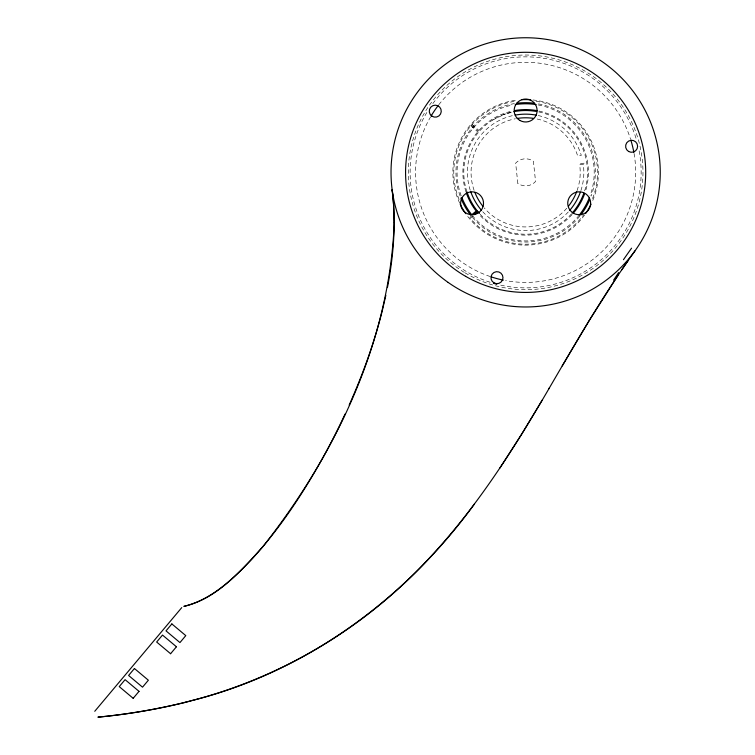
<?xml version="1.0" encoding="UTF-8"?>
<svg xmlns="http://www.w3.org/2000/svg" width="755" height="755" viewBox="0 0 755 755"><rect width="100%" height="100%" fill="white"/><g stroke="black" fill="none" stroke-linecap="round" stroke-linejoin="round"><path stroke-width="0.57" stroke-dasharray="3.77 2.83" d="M469.742 217.506L471.516 216.081M472.97 216.072L470.318 218.214A71.857 71.857 0 0 0 583.813 214.524M492.628 120.054L505.293 113.948L503.34 114.675L512.173 112.136M580.435 163.75L585.823 162.901M472.064 124.471L478.925 130.445M471.469 125.16L478.33 131.134M470.875 125.84L477.726 131.823M538.995 111.042A62.759 62.759 0 0 1 585.682 190.609M572.13 214.514A62.759 62.759 0 0 1 478.594 213.901M465.986 191.864A62.759 62.759 0 0 1 511.456 111.221M536.116 101.274A71.857 71.857 0 0 1 591.637 200.773M459.115 199.528A71.857 71.857 0 0 1 516.127 101.142M538.145 104.936A68.582 68.582 0 0 1 590.023 195.97M579.264 215.109A68.582 68.582 0 0 1 472.564 215.798M461.211 195.866A68.582 68.582 0 0 1 512.249 105.096M532.983 99.971A72.763 72.763 0 0 1 591.939 202.331M584.644 214.93A72.763 72.763 0 0 1 465.873 213.863M459.729 203.189A72.763 72.763 0 0 1 517.317 100.075M538.721 111.91A61.844 61.844 0 0 1 584.408 191.628M571.516 213.835A61.844 61.844 0 0 1 480.142 214.26M466.986 191.996A61.844 61.844 0 0 1 512.749 111.872M639.126 150.849A115.506 115.506 0 0 1 500.159 285.022M490.174 282.294A115.506 115.506 0 0 1 427.641 111.212M432.823 103.605A115.506 115.506 0 0 1 636.569 140.166M634.049 153.454A110.051 110.051 0 0 1 505.605 280.577M490.193 276.547A110.051 110.051 0 0 1 430.577 116.902M438.787 104.766A110.051 110.051 0 0 1 630.5 138.977M580.906 190.619A58.21 58.21 0 0 0 583.275 164.222L579.68 164.788A54.568 54.568 0 0 1 577.028 190.722M568.326 211.928A58.21 58.21 0 0 1 482.681 211.645M470.233 190.232A58.21 58.21 0 0 1 513.447 115.439M538.202 115.524A58.21 58.21 0 0 1 581.303 155.341L577.669 155.917A54.568 54.568 0 0 0 536.767 118.931M566.778 208.21A54.568 54.568 0 0 1 484.181 207.861M474.112 190.354A54.568 54.568 0 0 1 515.391 118.761M538.457 103.879A69.668 69.668 0 0 1 591.174 195.989M579.821 216.147A69.668 69.668 0 0 1 472.035 216.874M460.106 196.036A69.668 69.668 0 0 1 514.448 103.595M517.836 183.418L515.656 163.137A13.524 13.524 0 0 1 533.408 161.287L535.559 181.511A13.524 13.524 0 0 1 517.836 183.418M465.108 272.876A117.327 117.327 0 0 0 642.949 174.518A117.327 117.327 0 0 0 468.855 69.686A117.327 117.327 0 0 0 465.108 272.876"/><path stroke-width="1.13" d="M394.157 222.536L393.657 205.737L392.138 189.618C396.281 222.244 393.648 255.388 387.438 287.579M394.157 222.942L394.138 224.914C389.089 342.779 335.267 454.67 263.221 546.261C241.298 570.563 217.176 598.63 183.861 606.378C211.23 599.942 232.304 579.387 251.264 559.823C279.605 528.944 302.812 493.723 323.168 457.19A696.959 696.959 0 0 0 340.882 422.904L345.082 414.023M385.852 295.347L382.134 311.315C374.008 343.468 362.664 374.754 349.178 405.029M548.866 388.787C576.197 341.94 603.377 294.865 635.059 250.764M562.211 365.958L589.598 319.893L617.892 275.537M549.423 387.843C514.608 447.724 477.254 506.756 429.812 557.567C364.703 628.462 278.689 679.509 185.135 702.273M542.175 400.169L521.648 434.191L499.838 468.119M621.79 269.771L628.302 260.315M474.395 504.076C405.35 599.045 305.35 672.526 190.609 700.866L190.298 700.951M94.752 711.295L181.747 607.615M133.182 698.309L139.014 691.363M170.602 653.717L176.425 646.771M471.828 214.656L476.245 211.079A62.759 62.759 0 0 1 466.335 192.903M473.281 214.647L476.82 211.787M474.735 214.637L477.386 212.495M176.434 646.761L162.504 635.068L156.662 642.024L170.592 653.726M139.024 691.353L125.085 679.66L119.243 686.616L133.173 698.318M477.877 211.655L477.49 211.192M623.46 259.701A139.864 25.472 -54.4 0 1 631.567 248.178M613.598 280.18A54.19 3.652 -55 0 1 618.638 272.574M185.154 702.367A608.992 608.992 0 0 1 97.895 717.156A605.425 605.425 0 0 0 190.298 701.074M584.502 194.111A62.759 62.759 0 0 1 573.347 213.127M515.089 110.494A62.759 62.759 0 0 1 537.173 110.674M589.306 197.848A68.582 68.582 0 0 1 579.264 215.109M471.941 215.015A68.582 68.582 0 0 1 461.928 197.734M515.212 104.577A68.582 68.582 0 0 1 536.173 104.596M591.033 204.256A72.763 72.763 0 0 1 585.606 213.561M465.514 213.344A72.763 72.763 0 0 1 460.182 204.152M521.79 99.698A72.763 72.763 0 0 1 530.746 99.773M583.889 193.129A61.844 61.844 0 0 1 572.262 212.995M479.387 213.429A61.844 61.844 0 0 1 466.986 191.996M513.862 111.646A61.844 61.844 0 0 1 536.626 111.495M496.799 284.21A115.506 115.506 0 0 1 493.468 283.304M503.311 280.124A110.051 110.051 0 0 1 491.222 276.896M431.143 115.94A110.051 110.051 0 0 1 438.098 105.662M630.821 140.005A110.051 110.051 0 0 1 633.851 152.331M576.688 191.647A54.568 54.568 0 0 1 568.591 206.021M482.898 206.294A54.568 54.568 0 0 1 474.895 192.44M517.194 118.441A54.568 54.568 0 0 1 533.341 118.337M580.321 192.298A58.21 58.21 0 0 1 569.515 210.607M481.492 210.305A58.21 58.21 0 0 1 470.809 191.921M515.193 115.09A58.21 58.21 0 0 1 536.456 115.166M589.561 200.066A69.668 69.668 0 0 1 580.784 214.93M470.667 215.166A69.668 69.668 0 0 1 460.89 198.084M516.618 103.275A69.668 69.668 0 0 1 534.115 103.209M134.428 668.524L128.605 675.47L142.525 687.173L148.367 680.217L134.437 668.515M171.847 623.932L166.015 630.878L179.945 642.581L185.787 635.625L171.857 623.923M465.608 276.33A120.054 120.054 0 0 0 645.695 172.357A120.054 120.054 0 0 0 465.608 68.384A120.054 120.054 0 0 0 465.608 276.33M431.803 116.072A6.002 6.002 0 0 0 441.241 111.702A6.002 6.002 0 0 0 432.738 105.719A6.002 6.002 0 0 0 431.803 116.072M628.613 151.481A6.002 6.002 0 0 0 637.616 146.281A6.002 6.002 0 0 0 628.613 141.081A6.002 6.002 0 0 0 628.613 151.481M493.968 282.87A6.002 6.002 0 0 0 502.972 277.67A6.002 6.002 0 0 0 493.968 272.47A6.002 6.002 0 0 0 493.968 282.87M465.476 212.655A11.457 11.457 0 0 0 483.483 204.312A11.457 11.457 0 0 0 467.26 192.884A11.457 11.457 0 0 0 465.476 212.655M573.47 213.212A11.457 11.457 0 0 0 590.655 203.284A11.457 11.457 0 0 0 573.47 193.355A11.457 11.457 0 0 0 573.47 213.212M519.902 120.441A11.457 11.457 0 0 0 537.098 110.513A11.457 11.457 0 0 0 519.902 100.585A11.457 11.457 0 0 0 519.902 120.441M448.13 282.417A134.607 134.607 0 0 0 659.7 184.456A134.607 134.607 0 0 0 469.082 50.208A134.607 134.607 0 0 0 448.13 282.417"/></g></svg>
